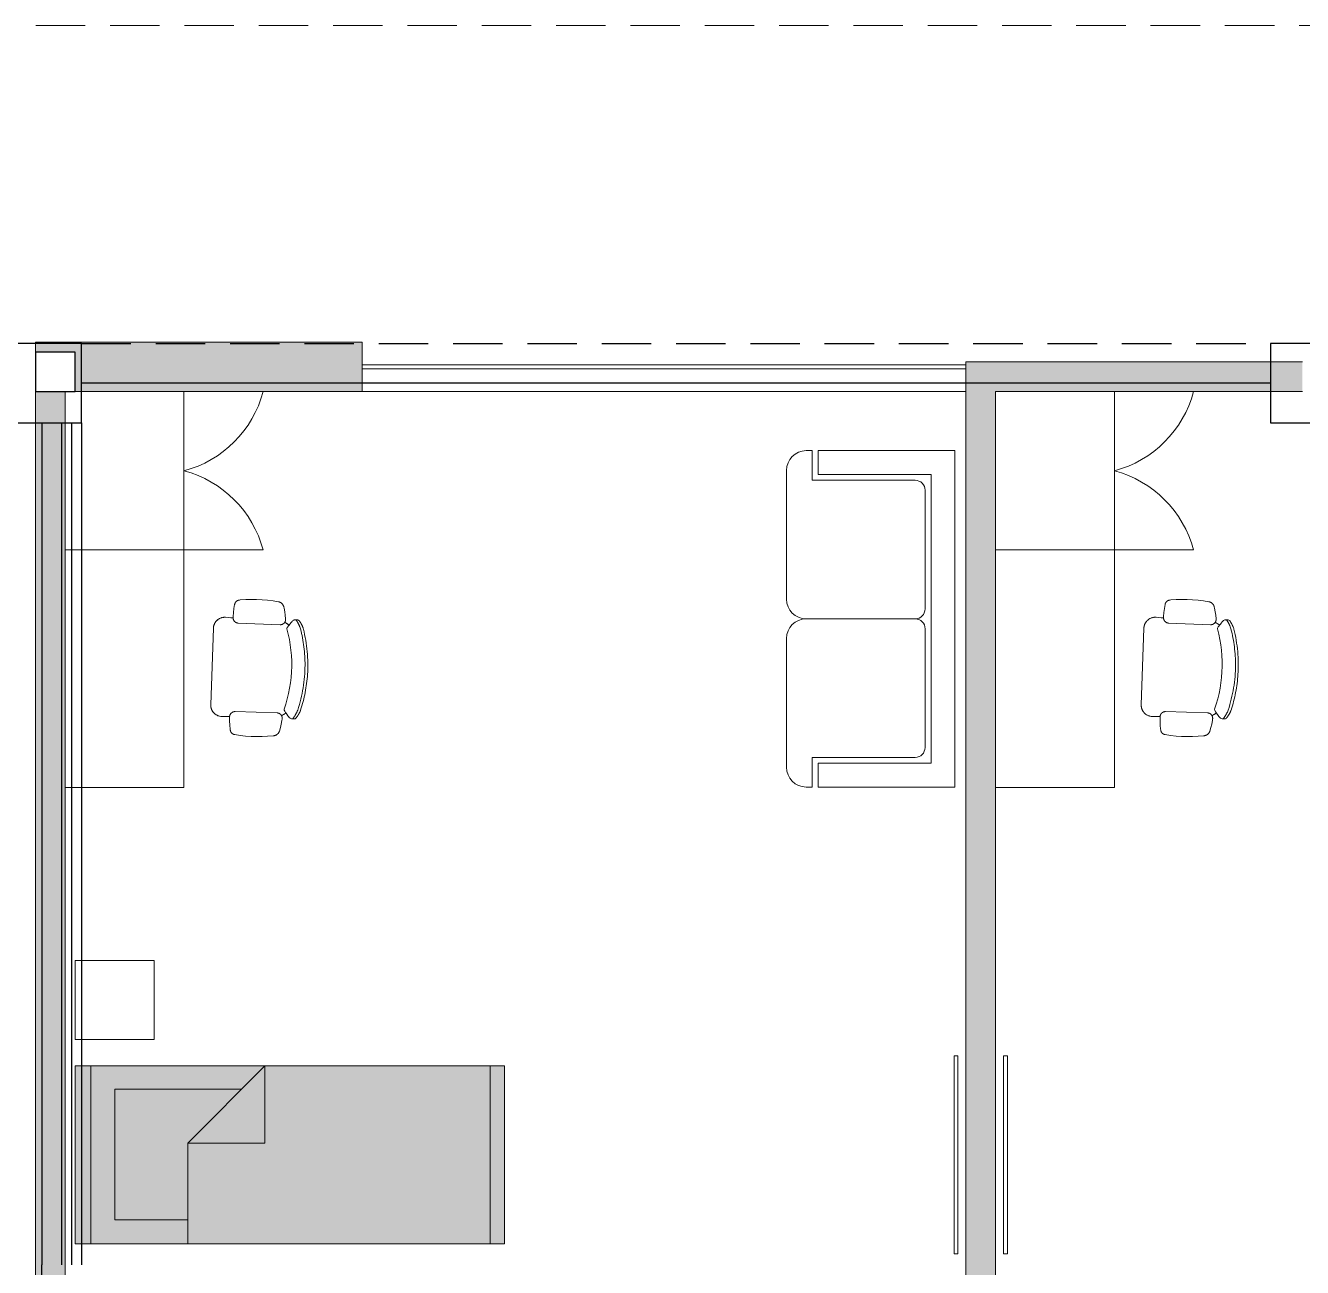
# Model space of a CAD drawing. Header units: metres. Extents: x 51 to 18146, y -212 to 18074.
# Drawn here: x 57.71 to 64.16, y 366.25 to 372.52 of the extents above; entities that cross this region are included whole.
import ezdxf

# ---------------------------------------------------------------- set-up
doc = ezdxf.new("R2010")
doc.units = ezdxf.units.M
doc.linetypes.add('DASHED2', pattern=[0.375, 0.25, -0.125])
doc.linetypes.add('HIDDEN', pattern=[0.375, 0.25, -0.125])
doc.layers.get('0').update_dxf_attribs({"color": 250})
for name, color, linetype in [('AY', 1, 'Continuous'), ('COL', 2, 'Continuous'), ('PA', 7, 'Continuous'), ('VE', 5, 'Continuous')]:
    doc.layers.add(name, color=color, linetype=linetype)
for name, color, linetype, lineweight in [('P0 - Antepecho', 250, 'Continuous', 15), ('P0 - Estructura', 250, 'Continuous', 25), ('P0 - Mobiliario', 250, 'Continuous', 9), ('P0 - Paredes', 250, 'Continuous', 20), ('P0 - Pergola', 250, 'Continuous', 18), ('P0 - Ventanas', 250, 'Continuous', 15)]:
    doc.layers.add(name, color=color, linetype=linetype, lineweight=lineweight)
doc.layers.get('0').freeze()

# ---------------------------------------------------------------- blocks, each defined once
blk = doc.blocks.new('CAMA01')
at = {"true_color": 0xffffff, "transparency": 33554610}
h = blk.add_hatch(color=7, dxfattribs=at)
h.dxf.hatch_style = 1
h.paths.add_polyline_path([(-2.8824434e-09, -0.0021700000017881), (0, 1.8626e-12), (0.0009000000013039, -1.1920929e-09), (0.0008999971123412, -0.0021700011976063)])
for p, q in [((0.0008999998944213, -8.02843601183e-05), (-1.066413e-10, -8.02831587122e-05)), ((0.0001219024024904, -0.0005678501427174), (0.0001219028891064, -0.000200283318758)), ((0.0001219028891064, -0.000200283318758), (0.0007819028915837, -0.0002002841942012)), ((0.0007819028915837, -0.0002002841942012), (0.0007819020384897, -0.0008404724586327)), ((1.3510794379e-06, -0.0005694204699248), (0.0005095589705743, -0.000569421146065)), ((0.0005095589705743, -0.000569421146065), (0.0005095584532246, -0.0009580084774643)), ((0.0008999987235293, -0.0009580089971423), (0.0005095589705743, -0.000569421146065)), ((0.0008999987235293, -0.0009580089971423), (0.0005095584532246, -0.0009580084774643)), ((0.0008999972106364, -0.0020961682585045), (-2.78437e-09, -0.0020961670682743))]:
    blk.add_line(p, q)
blk.add_lwpolyline([(-2.8824434e-09, -0.0021700000017881), (0, 1.8626e-12), (0.0009000000013039, -1.1920929e-09), (0.0008999971123412, -0.0021700011976063)], close=True)
blk = doc.blocks.new('MSA2')
for p, q in [((-0.8499999999999472, -0.0300000000001295), (-0.8499999999999472, -0.7200000000001237)), ((-0.8499999999999472, -0.0300000000001295), (0.8499999999999561, -0.0299999999998701)), ((0.8499999999999561, -0.0299999999998701), (0.8499999999999596, -0.7199999999998643)), ((-0.7299999999999427, -0.1500000000001305), (0.7299999999999552, -0.1499999999998711)), ((-0.7299999999999427, -0.1500000000001305), (-0.7299999999999427, -0.7200000000001308)), ((-0.6499999999999408, -0.1800000000001281), (-0.049999999999943, -0.1800000000001316)), ((0.0500000000000549, -0.1800000000001281), (0.6500000000000528, -0.1800000000001281)), ((0.7299999999999552, -0.1499999999998711), (0.7299999999999587, -0.7199999999998679)), ((-0.6999999999999416, -0.2300000000001288), (-0.6999999999999451, -0.7500000000001319)), ((5.42e-14, -0.2300000000001323), (5.42e-14, -0.7799997975279429)), ((0.7000000000000535, -0.2300000000001288), (0.6999999999998581, -0.7500000000001319)), ((-0.8499999999999472, -0.7200000000001237), (-0.7299999999999427, -0.7200000000001308)), ((-0.8499999999999472, -0.7500000000001248), (-0.6999999999999451, -0.7500000000001319)), ((-0.8499999999999472, -0.7500000000001248), (-0.8499999999999472, -0.780000000000126)), ((0.8500000000000555, -0.7500000000001248), (0.6999999999998581, -0.7500000000001319)), ((0.7299999999999587, -0.7199999999998679), (0.8499999999999596, -0.7199999999998643)), ((0.8500000000000555, -0.7500000000001248), (0.8500000000000555, -0.780000000000126)), ((-0.7499999999999459, -0.8800000000001272), (-0.0999998320310693, -0.8800000000001272)), ((0.0999997620184319, -0.8800000000001272), (0.7499999107484472, -0.8800000000001272))]:
    blk.add_line(p, q)
for centre, radius, start, end in [((-0.6499999999999408, -0.2300000000001288), 0.05, 89.99999999999969, 179.9999999999998), ((-0.049999999999943, -0.2300000000001323), 0.05, 1.527e-13, 89.99999999999972), ((0.0500000000000549, -0.2300000000001288), 0.05, 90, 180.0000000000001), ((0.6500000000000528, -0.2300000000001288), 0.05, 3.562e-13, 90), ((-0.7499999999999459, -0.780000000000126), 0.1, 180.0000000000007, 270), ((-0.0999999999999473, -0.780000000000126), 0.1, 270.0001363534254, 0.0001160080155581), ((0.1000000000000556, -0.780000000000126), 0.1, 179.9998839919844, 269.9998636465746), ((0.7500000000000578, -0.780000000000126), 0.1, 270.0000000000001, 359.9999999999992)]:
    blk.add_arc(centre, radius, start, end)
blk = doc.blocks.new('-COL40-')
at = {"color": 0}
blk.add_lwpolyline([(-0.1999999999710837, 0.1999999998887603), (-0.1999999999710837, -0.200000000115196), (0.2000000000328441, -0.200000000115196), (0.2000000000328441, 0.1999999998887603)], close=True, dxfattribs=at)
blk = doc.blocks.new('EQ_Silla - Haworth-Zody Task1 - Silla operativa con apoyabrazos-V157-Layout Copy 1')
for p, q in [((0.3079581747192112, 0.0921738494505853), (-0.0793581747191419, 0.0921738494505875)), ((-0.1348424355650827, -0.0052449329755294), (-0.1353583258991049, 0.00684369083393)), ((0.3639583258991628, 0.0068436908339243), (0.3634424355651413, -0.0052449329755223)), ((-0.1086311546798821, -0.2437535726801241), (-0.1095237594148359, -0.0318337865780272)), ((0.3381237594148705, -0.0318337865779708), (0.3372311546799081, -0.2437535726801198)), ((-0.1358731024365228, -0.3180360660910343), (-0.1358731024365228, -0.3316857496327566)), ((0.3644731024365748, -0.331688326845399), (0.3644731024365748, -0.3180386937343387))]:
    blk.add_line(p, q)
at = {"flags": 128}
for points in [[(-0.1353583258991047, 0.0068436908339301), (-0.1359113819123139, 0.0198119512624371), (-0.1364562745090984, 0.0325887929057688)], [(0.365056274509157, 0.0325887929057683), (0.3645113819123725, 0.0198119512624365), (0.3639583258991634, 0.0068436908339292)], [(-0.2259057824548897, -0.0339270631162997), (-0.2290985714151343, -0.0614857801550134), (-0.2311867517393447, -0.0891501306642502), (-0.2321669827844545, -0.116875857584614), (-0.2320376963898896, -0.1446186056675393), (-0.2307990993863124, -0.1723339924342266), (-0.2284531732646974, -0.1999776791781552), (-0.2250036710064151, -0.2275054418975346), (-0.2243909969472571, -0.2316244073007391)], [(-0.2030415816124818, -0.0106836094461181), (-0.2041147055000873, -0.0108697968385668), (-0.2051795254931787, -0.0110987488107282), (-0.2062343381069231, -0.0113700990882817), (-0.2072774558661582, -0.011683413568676), (-0.2083072100049888, -0.0120381910155698), (-0.209321953136453, -0.0124338638607339), (-0.2103200618880125, -0.0128697991120263), (-0.2112999394985715, -0.0133452993660338), (-0.2122600183730034, -0.0138596039237884), (-0.2131987625899065, -0.0144118900077048), (-0.214114670358777, -0.0150012740778696), (-0.2150062764225875, -0.0156268132454913), (-0.2158721544018222, -0.0162875067813532), (-0.2167109190764331, -0.0169822977167305), (-0.2175212286018625, -0.0177100745343443), (-0.2183017866557187, -0.0184696729465391), (-0.21905134451164, -0.0192598777578906), (-0.2197687030369507, -0.0200794248092639), (-0.2204527146110336, -0.020927003000215), (-0.2211022849612838, -0.0218012563864419), (-0.2217163749137149, -0.0227007863490183), (-0.2222940020553939, -0.0236241538319009), (-0.2228342423061322, -0.0245698816440869), (-0.2233362313967547, -0.0255364568228245), (-0.2237991662518086, -0.0265223330540163), (-0.2242223062742774, -0.0275259331460024), (-0.224604974530393, -0.028545651552724), (-0.2249465588325723, -0.0295798569422661), (-0.2252465127188141, -0.0306268948066178), (-0.2255043563268677, -0.0316850901085477), (-0.2257196771619768, -0.0327527499613235), (-0.2258921307567439, -0.0338281663369217), (-0.2259057824548897, -0.0339270631163041)], [(-0.1373623365881645, -0.0049486939613892), (-0.1577386763790189, -0.0058132096444355), (-0.1780641458648533, -0.0074918700685434), (-0.1983062286303285, -0.0099819897351263), (-0.2030415816124818, -0.010683609446116)], [(-0.1095237594148359, -0.0318337865779687), (-0.1095590873103461, -0.0307452037547336), (-0.1096379186496258, -0.029658904420664), (-0.109760127319327, -0.0285766264229619), (-0.1099255178116617, -0.0275001011755637), (-0.1101338255371344, -0.0264310508892045), (-0.1103847172477954, -0.0253711858162947), (-0.1106777915704449, -0.0243222015148612), (-0.1110125796486866, -0.0232857761360084), (-0.1113885458930076, -0.022263567739255), (-0.1118050888376129, -0.0212572116399853), (-0.1122615421026607, -0.0202683177932689), (-0.1127571754602973, -0.0192984682183062), (-0.1132911960028721, -0.0183492144675256), (-0.1138627494114334, -0.0174220751444485), (-0.1144709213224718, -0.0165185334741922), (-0.1151147387906484, -0.0156400349307003), (-0.1157931718453511, -0.0147879849242257), (-0.1165051351384374, -0.0139637465530215), (-0.1172494896804949, -0.0131686384226626), (-0.1180250446630553, -0.0124039325365302), (-0.1188305593635831, -0.0116708522609288), (-0.1196647451303969, -0.0109705703679031), (-0.1205262674442145, -0.0103042071591043), (-0.1214137480531253, -0.0096728286735101), (-0.1223257671774634, -0.0090774449820177), (-0.1232608657811865, -0.0085190085715197), (-0.1242175479060003, -0.0079984128211503), (-0.1251942830645992, -0.0075164905730539), (-0.1261895086890887, -0.0070740128000239), (-0.1272016326307547, -0.0066716873721056), (-0.1282290357072089, -0.0063101579241556), (-0.1292700742927113, -0.0059900028261697), (-0.1303230829475796, -0.0057117342580201), (-0.1313863770826048, -0.005475797390033), (-0.1324582556539965, -0.0052825696708861), (-0.1335370038846878, -0.0051323602237092), (-0.134620896007637, -0.0050254093515644), (-0.1357081980266702, -0.0049618881530305), (-0.1367971704905018, -0.004941898248489), (-0.1373623365881645, -0.0049486939613892)], [(0.3659623365881904, -0.0049486939613914), (0.3648731838078021, -0.0049460778141358), (0.3637847976154853, -0.004987018254039), (0.3626989191969669, -0.005071449785128), (0.3616172857260727, -0.0051992373349601), (0.3605416275856133, -0.0053701764707109), (0.3594736655991776, -0.0055839937262419), (0.3584151082780946, -0.0058403470395459), (0.3573676490882852, -0.0061388263000106), (0.3563329637409899, -0.0064789540044937), (0.3553127075120656, -0.0068601860212201), (0.3543085125938127, -0.0072819124602927), (0.3533219854838964, -0.0077434586493685), (0.3523547044152356, -0.0082440862129998), (0.3514082168312066, -0.0087829942538932), (0.3504840369100362, -0.0093593206341293), (0.3495836431424448, -0.0099721433544521), (0.3487084759664051, -0.0106204820292336), (0.3478599354626877, -0.0113032994548983), (0.3470393791150767, -0.0120195032692313), (0.3462481196387094, -0.0127679476989044), (0.3454874228799383, -0.0135474353924911), (0.3447585057913172, -0.0143567193359696), (0.3440625344846842, -0.0151945048476589), (0.3434006223656677, -0.0160594516494659), (0.342773828352465, -0.0169501760110126), (0.3421831551817704, -0.0178652529633367), (0.3416295478046677, -0.0188032185785221), (0.3411138918748615, -0.0197625723116761), (0.340637012331836, -0.0207417794014595), (0.3401996720811347, -0.0217392733254384), (0.3398025707738567, -0.0227534583061066), (0.3394463436873875, -0.0237827118638474), (0.339131560709081, -0.0248253874125268), (0.3388587254245371, -0.0258798168936974), (0.3386282743120266, -0.0269443134451216), (0.3384405760441544, -0.0280171740993969), (0.3382959308981218, -0.0290966825083422), (0.3381945702752966, -0.0301811116887841), (0.338136656331064, -0.0312687267853699), (0.3381237594148705, -0.0318337865779708)], [(0.4316415816125078, -0.0106836094461181), (0.4114237683748084, -0.008003564945704), (0.3911149540360872, -0.0061341610851239), (0.3707476283669665, -0.0050783885117593), (0.3659623365881904, -0.0049486939613914)], [(0.4545057824549243, -0.0339270631163019), (0.4543372727566161, -0.0328510217115055), (0.4541258676687744, -0.0317825796157044), (0.4538719053944187, -0.0307234461083226), (0.4535757922190153, -0.0296753155770392), (0.4532380018604885, -0.0286398648071169), (0.452859074711343, -0.027618750298897), (0.4524396169741899, -0.0266136056177707), (0.4519802996919309, -0.0256260387808067), (0.4514818576742295, -0.0246576296842768), (0.4509450883219854, -0.0237099275761556), (0.4503708503516564, -0.022784448577641), (0.4497600624215067, -0.0218826732577137), (0.4491137016619228, -0.0210060442645106), (0.4484328021122387, -0.0201559640174228), (0.4477184530664777, -0.0193337924634995), (0.4469717973307345, -0.0185408449018479), (0.4461940293949053, -0.0177783898793981), (0.4453863935217819, -0.017047647161553), (0.4445501817564482, -0.0163497857807756), (0.443686731859372, -0.0156859221663969), (0.4427974251661927, -0.0150571183585982), (0.4418836843778915, -0.0144643803093122), (0.4409469712848398, -0.0139086562729976), (0.4399887844281344, -0.0133908352895473), (0.4390106567023638, -0.0129117457620805), (0.438014152903227, -0.0124721541316412), (0.4370008672242201, -0.0120727636510527), (0.4359724207062869, -0.011714213259899), (0.4349304586444543, -0.0113970765623171), (0.4338766479557564, -0.011121860909363), (0.4328126745124866, -0.0108890065873766), (0.4317402404451839, -0.0106988861135979), (0.4316415816125078, -0.0106836094461181)], [(0.4529909969472917, -0.2316244073007391), (0.4566057039634906, -0.2041178502760709), (0.4591175506984393, -0.1764887458362824), (0.4605225187331963, -0.1487812946545938), (0.4608183604186155, -0.1210398227422797), (0.4600046024711065, -0.093308710536543), (0.4580825467298099, -0.0656323219012465), (0.4550552680738797, -0.0380549331542383), (0.4545057824549243, -0.0339270631163019)], [(-0.2243909969472571, -0.2316244073007391), (-0.2241628828186982, -0.2329480334900994), (-0.2238820202270957, -0.2342614787875673), (-0.2235488584926584, -0.2355626419608503), (-0.2231639306031157, -0.2368494414264444), (-0.2227278523609645, -0.2381198185797041), (-0.2222413213983628, -0.2393717410881813), (-0.2217051160610755, -0.2406032061429317), (-0.2211200941632546, -0.2418122436625586), (-0.2204871916151352, -0.2429969194449534), (-0.2198074209257764, -0.2441553382615741), (-0.2190818695832824, -0.2452856468894291), (-0.2183116983150258, -0.2463860370758403), (-0.2174981392307288, -0.2474547484312462), (-0.2166424938513942, -0.248490071245452), (-0.2157461310270817, -0.249490349222817), (-0.2148104847471083, -0.2504539821319509), (-0.2138370518459289, -0.2513794283657758), (-0.212827389608519, -0.252265207407726), (-0.2117831132790869, -0.2531099022002948), (-0.2107058934769891, -0.2539121614120035), (-0.2095974535241188, -0.254670701599259), (-0.2084595666879351, -0.2553843092595656), (-0.2072940533446453, -0.2560518427729016), (-0.206102778066977, -0.2566722342280403), (-0.2048876466412342, -0.2572444911310017), (-0.203650603018498, -0.2577676979928073), (-0.2023936262046666, -0.2582410177941049), (-0.2011187270945072, -0.2586636933241708), (-0.1998279452546224, -0.259035048392322), (-0.1997320632002284, -0.259060417120922)], [(-0.1391678896288675, -0.2706734188888888), (-0.138084363155193, -0.2707840127589272), (-0.1369972808118873, -0.2708511886634137), (-0.1359083816988242, -0.2708748391352249), (-0.1348194078222842, -0.2708549263386543), (-0.1337321013081743, -0.2707914821299289), (-0.1326482016149616, -0.2706846080062496), (-0.1315694427509482, -0.2705344749434047), (-0.1304975505001813, -0.2703413231222828), (-0.12943423966161, -0.2701054615445896), (-0.1283812113057503, -0.2698272675385319), (-0.1273401500533352, -0.269507186155175), (-0.1263127213802844, -0.2691457294564522), (-0.1253005689533135, -0.2687434756959767), (-0.1243053120003777, -0.2683010683939536), (-0.1233285427202891, -0.267819215307695), (-0.1223718237355444, -0.2672986872993448), (-0.1214366855924268, -0.266740317102674), (-0.1205246243124612, -0.2661449979908931), (-0.1196370989991569, -0.2655136823475805), (-0.118775529503675, -0.2648473801430911), (-0.1179412941534148, -0.2641471573188192), (-0.1171357275469853, -0.2634141340819032), (-0.1163601184191019, -0.2626494831131629), (-0.115615707578921, -0.2618544276910216), (-0.1149036859249793, -0.2610302397345612), (-0.1142251925400497, -0.2601782377686855), (-0.1135813128687973, -0.2592997848147942), (-0.1129730769813451, -0.2583962862102264), (-0.1124014579253589, -0.2574691873599969), (-0.1118673701693946, -0.2565199714245132), (-0.1113716681399284, -0.2555501569467706), (-0.1109151448544657, -0.2545612954230576), (-0.1104985306528718, -0.2535549688208612), (-0.1101224920289928, -0.2525327870480789), (-0.10978763056443, -0.2514963853774908), (-0.1094944819660702, -0.2504474218306851), (-0.109243515209148, -0.2493875745255609), (-0.1090351317869315, -0.2483185389917287), (-0.1088696650684436, -0.2472420254579858), (-0.1087473797651453, -0.2461597561163532), (-0.1086684715074224, -0.2450734623668914), (-0.1086330665316714, -0.2439848820478776), (-0.1086311546798734, -0.2437535726801068)], [(0.3372311546799081, -0.2437535726801198), (0.3372573112773313, -0.2448424144756375), (0.3373269890107104, -0.2459293393289375), (0.337440076410526, -0.2470126083921226), (0.3375963925610668, -0.248090488665779), (0.3377956873898316, -0.2491612557714013), (0.3380376420676194, -0.2502231967100319), (0.3383218695185501, -0.2512746126027222), (0.3386479150393442, -0.2523138214083147), (0.3390152570267053, -0.2533391606144177), (0.3394233078118304, -0.2543489898970247), (0.3398714146005028, -0.2553416937447018), (0.3403588605174522, -0.2563156840430643), (0.340884865753198, -0.2572694026154024), (0.3414485888115641, -0.2582013237154537), (0.3420491278559165, -0.2591099564682489), (0.3426855221518979, -0.2599938472552216), (0.3433567536043881, -0.2608515820396724), (0.3440617483862405, -0.2616817886289058), (0.3447993786562031, -0.262483138869491), (0.3455684643632004, -0.2632543507719782), (0.3463677751341602, -0.2639941905618516), (0.3471960322423637, -0.2647014746532629), (0.3480519106531192, -0.265375071542554), (0.3489340411435489, -0.2660139036183842), (0.349841012493038, -0.2666169488857135), (0.3507713737409175, -0.2671832426007649), (0.3517236365076464, -0.2677118788143875), (0.352696277375941, -0.2682020118214066), (0.3536877403279017, -0.2686528575135758), (0.3546964392342994, -0.2690636946339568), (0.3557207603920622, -0.2694338659308034), (0.3567590651058482, -0.2697627792090036), (0.3578096923096145, -0.2700499082774717), (0.3588709612239562, -0.2702947937909601), (0.3599411740449951, -0.2704970439848763), (0.3610186186605226, -0.2706563353020565), (0.3621015713889862, -0.2707724129103762), (0.3631882997370499, -0.2708450911104243), (0.3642770651711794, -0.2708742536325827), (0.3653661258989389, -0.2708598538230393), (0.3664537396554679, -0.2708019147184149), (0.3675381664907901, -0.2707005290089174), (0.3677678896289022, -0.2706734188888888)], [(0.4283320632002545, -0.2590604171209198), (0.4296239362141156, -0.258692876020003), (0.4309000781434492, -0.2582739677710921), (0.4321584474333874, -0.257804362538013), (0.4333970309615147, -0.257284811588972), (0.4346138472584016, -0.2567161460946457), (0.4358069496775372, -0.256099275798521), (0.436974429509587, -0.2554351875614793), (0.4381144190358515, -0.2547249437830337), (0.4392250945162705, -0.2539696807017244), (0.4403046791070125, -0.2531706065773612), (0.4413514457030364, -0.2523289997580819), (0.4423637197010831, -0.2514462066352757), (0.4433398816786968, -0.2505236394896039), (0.4442783699849464, -0.2495627742317047), (0.4451776832387474, -0.2485651480410222), (0.446036382730738, -0.2475323569066372), (0.4468530947249013, -0.2464660530740486), (0.4476265126562744, -0.2453679424019225), (0.4483553992211581, -0.2442397816330897), (0.4490385883565301, -0.2430833755841091), (0.4496749871055124, -0.2419005742579801), (0.4502635773658725, -0.2406932698845023), (0.4508034175187425, -0.2394633938931351), (0.4512936439350432, -0.2382129138230975), (0.4517334723570924, -0.2369438301757484), (0.4521221991532235, -0.2356581732142048), (0.4524592024434995, -0.2343579997153386), (0.4527439430945475, -0.2330453896793981), (0.4529759655820493, -0.2317224430024375), (0.4529909969472917, -0.2316244073007391)], [(-0.1997320632002284, -0.259060417120922), (-0.1820200502348526, -0.2633419205167265), (-0.1641509905205514, -0.2669117075609025), (-0.1461534707410165, -0.2697640673556791), (-0.1391678896288675, -0.2706734188888888)], [(0.3180339258551021, -0.2790479169573947), (0.2915353869987303, -0.2866681727421991), (0.264753315191917, -0.2932226742093714), (0.2377305560363472, -0.2987009355547874), (0.2105103401821298, -0.3030941927289263), (0.1831362141679493, -0.3063954174574919), (0.1556519707559357, -0.3085993284851342), (0.1281015788725522, -0.3097024000243577), (0.1005291132677119, -0.3097028673960068), (0.0729786840045694, -0.308600729852388), (0.0454943658928295, -0.3063977505784579), (0.0181201279784691, -0.3030974538711131), (-0.0091002367973795, -0.2987051195010604), (-0.0361231816577749, -0.293227774266308), (-0.0629054756555216, -0.2866741807508004), (-0.0894042728334855, -0.2790548233061256), (-0.0894339737252274, -0.279045635561457)], [(0.3677678896288936, -0.2706734188888867), (0.3858073614905924, -0.2680996804474562), (0.4037294816122606, -0.2648066142534339), (0.4215055784249018, -0.2607994885102467), (0.4283320632002545, -0.2590604171209198)]]:
    blk.add_lwpolyline(points, dxfattribs=at)
for centre, major_axis, ratio, start_param, end_param in [((-0.0347523265836348, -0.2038370660846777), (0.2390804884998245, 0), 0.2923717047227383, 4.322964098592838, 4.347116558305048), ((0.263352326583653, -0.2038370660846777), (0.2390804884998248, 0), 0.2923717047227375, 5.077661402464497, 5.101813862176602)]:
    blk.add_ellipse(centre, major_axis=major_axis, ratio=ratio, start_param=start_param, end_param=end_param)
for points, knots in [([(-0.1314380760497149, 0.0585569405649997), (-0.1297150664134181, 0.0622049993486029), (-0.1268267779686376, 0.0672396324690435), (-0.1228101934131865, 0.072233395030301), (-0.1203669322204662, 0.0748442378107491), (-0.1185018842746867, 0.0766909481448618), (-0.1165902236666237, 0.0784190854458624), (-0.1139540500915292, 0.0805604901037947), (-0.1112614310052826, 0.0824861091285717), (-0.1085274334031657, 0.0841947354003728), (-0.106433286324765, 0.0853610641548807), (-0.1043340738447774, 0.0864264847716688), (-0.1015707032626833, 0.0877225107419734), (-0.0981770538230757, 0.0890945775587135), (-0.0954845473331059, 0.0898998263396851), (-0.0941474130462302, 0.0902271186446056)], [-1, -1, -1, -1, -0.8, -0.7000000000000001, -0.6500000000000002, -0.6000000000000001, -0.55, -0.5, -0.4, -0.35, -0.3, -0.25, -0.2, -0.1, 0, 0, 0, 0]), ([(-0.0912548920958012, 0.0909218871233229), (-0.0915450652540238, 0.0908802870929717), (-0.0919957326131124, 0.0907874257727281), (-0.0925483211512657, 0.0906469955357859), (-0.0928719213143915, 0.0905603888061155), (-0.0931180570100462, 0.0904925975232822), (-0.0933696003785661, 0.0904237960916198), (-0.093713264971736, 0.0903324866181086), (-0.0941542438341353, 0.0902182535196321), (-0.0946028172485875, 0.0901013558814184), (-0.0949617143853118, 0.0900034539976073), (-0.0952291737335568, 0.0899263443002192), (-0.0954960644965827, 0.0898466640849928), (-0.095853985948821, 0.0897398030563044), (-0.0963032750667688, 0.0896033765113959), (-0.0968444538122919, 0.089434531879339), (-0.0975653447057774, 0.0891980675816562), (-0.0984682183169726, 0.0888876764882781), (-0.0999137331434023, 0.0883592448499803), (-0.1017166160443157, 0.0876362108280078), (-0.1035040749845878, 0.0868323832204166), (-0.1049187213883338, 0.0861447211224973), (-0.1059668726287512, 0.0856057065682478), (-0.1068296396914773, 0.0851411672947812), (-0.1075111285436064, 0.0847630670407482), (-0.1079293252131913, 0.0845206704445937), (-0.1082606756683073, 0.0843251844328052), (-0.1085921363216849, 0.0841310812998083), (-0.1090030348957417, 0.0838886158620501), (-0.109485070949114, 0.0835962146224568), (-0.109947995136831, 0.0832999867258977), (-0.1103908516763099, 0.0830040426541177), (-0.110961806556296, 0.0826213360339343), (-0.1113660269212711, 0.0823542513260005), (-0.1116250685030013, 0.0821934378051991)], [-1, -1, -1, -1, -0.95, -0.925, -0.9125, -0.9, -0.8875, -0.875, -0.85, -0.825, -0.8125, -0.8, -0.7875000000000001, -0.775, -0.75, -0.725, -0.7, -0.65, -0.6, -0.5, -0.4, -0.35, -0.3, -0.25, -0.225, -0.2, -0.1875, -0.175, -0.15, -0.125, -0.1, -0.075, -0.05, 0, 0, 0, 0]), ([(0.3402250685030618, 0.0821934378051991), (0.3399660269213316, 0.0823542513260005), (0.3395618075732008, 0.0826213369436711), (0.33899084998163, 0.0830040411378895), (0.3385480015769064, 0.0832999924875646), (0.3380850468838576, 0.0835961930920169), (0.3376031247170578, 0.0838886962221422), (0.3371096213872324, 0.0841792744774303), (0.3366126457873563, 0.0844719137578753), (0.3361111689852555, 0.0847630797735141), (0.3356001688980332, 0.0850468686676951), (0.3350838644510113, 0.0853260645257113), (0.3343925663116907, 0.085696072125253), (0.3335185934590543, 0.086144545333104), (0.3321041489130438, 0.0868324848063964), (0.3303165903355381, 0.0876361755011523), (0.3285137363415899, 0.0883592492445658), (0.327068217702178, 0.0888876756433947), (0.3261653447821551, 0.0891980676865211), (0.3254444537979598, 0.0894345318595585), (0.3249032750707748, 0.0896033765168135), (0.324453985948395, 0.0897398030556319), (0.3240960644967383, 0.0898466640851193), (0.3238291737335958, 0.0899263443001852), (0.3235617143853818, 0.090003453997616), (0.3232028172486476, 0.0901013558814132), (0.3227542438341999, 0.0902182535196337), (0.3223132649717997, 0.0903324866181083), (0.32196960037863, 0.0904237960916197), (0.3217180570101101, 0.0904925975232821), (0.3214719213144551, 0.0905603888061154), (0.3211483211513297, 0.0906469955357859), (0.3205957326131762, 0.0907874257727281), (0.320145065254088, 0.0908802870929716), (0.3198548920958655, 0.090921887123323)], [-1, -1, -1, -1, -0.95, -0.925, -0.9, -0.875, -0.85, -0.825, -0.8, -0.775, -0.75, -0.725, -0.7, -0.65, -0.6, -0.5, -0.4, -0.35, -0.3, -0.275, -0.25, -0.225, -0.2125, -0.2, -0.1875, -0.175, -0.15, -0.125, -0.1125, -0.1, -0.0875, -0.075, -0.05, 0, 0, 0, 0]), ([(0.3227474130462934, 0.0902271186446056), (0.3240845473331688, 0.0898998263396851), (0.3267770478724963, 0.0890945751015192), (0.3301707196270103, 0.0877225174992574), (0.3329340455792904, 0.0864264730999959), (0.3350333941802102, 0.0853611086915262), (0.3371270302472412, 0.0841945689254619), (0.3391794363733747, 0.0829138870595185), (0.3412021246302125, 0.0815209806391065), (0.3432145982531228, 0.0800257603019773), (0.3451898205139021, 0.0784189189722743), (0.3471019921181163, 0.0766909926765461), (0.3489669039998317, 0.0748442261575976), (0.3514102095393579, 0.0722334016892441), (0.3554267658741137, 0.0672396274748355), (0.3583150664134776, 0.0622049993486028), (0.3600380760497742, 0.0585569405649997)], [-1, -1, -1, -1, -0.9, -0.8, -0.75, -0.7, -0.65, -0.6, -0.55, -0.5, -0.45, -0.4, -0.35, -0.3, -0.2, 0, 0, 0, 0]), ([(-0.1321916451116984, 0.0568125370264888), (-0.1329325412387867, 0.0550153412506641), (-0.1337976136406429, 0.0524626544181907), (-0.1345885741090656, 0.0498449734717892), (-0.1347818098146319, 0.0491391363902812)], [-0.4, -0.4, -0.4, -0.4, -0.3, -0.2637270941814748, -0.2637270941814748, -0.2637270941814748, -0.2637270941814748]), ([(0.3633500437148493, 0.0491204072770976), (0.3631675369587037, 0.0498319723106151), (0.3625647839866263, 0.0519938256115156), (0.3616846880836481, 0.0545548180593154), (0.3609745209703981, 0.056363588224411), (0.3607919793008476, 0.0568120722252804)], [-0.7362729058178431, -0.7362729058178431, -0.7362729058178431, -0.7362729058178431, -0.7, -0.625, -0.6, -0.6, -0.6, -0.6]), ([(0.365056274509157, 0.0325887929057699), (0.3651485838705521, 0.0359120853151212), (0.3649565400764512, 0.0402067050411395), (0.364354048057217, 0.0442993238559526), (0.3641750627479618, 0.0453106595850098)], [-1, -1, -1, -1, -0.85, -0.8, -0.8, -0.8, -0.8]), ([(-0.1337786907094627, -0.3249020827640658), (-0.135906091699721, -0.3214693965513963), (-0.1371751026193961, -0.3126456559319503), (-0.12829460167852, -0.3034425634114581), (-0.1194608401669618, -0.2978855819632817)], [0, 0, 0, 0, 0.4, 1, 1, 1, 1]), ([(-0.1074918230792057, -0.2888121454244476), (-0.1121228672009224, -0.2838407900334862), (-0.1170496171537303, -0.2761411101364257), (-0.1207642644605192, -0.2676251329153607), (-0.1215032036702093, -0.265420628539105)], [-0.615205812332493, -0.615205812332493, -0.615205812332493, -0.615205812332493, -0.3333333333333333, -0.2383083685885172, -0.2383083685885172, -0.2383083685885172, -0.2383083685885172]), ([(0.3182968984863848, -0.2789838552986206), (0.3195734718198324, -0.2787313475865032), (0.3231140776195827, -0.279733789260372), (0.3314172477224516, -0.2850158214006022), (0.3382952314330134, -0.2903875713721492), (0.3421363161204112, -0.293591444593777)], [0.5555555555555556, 0.5555555555555556, 0.5555555555555556, 0.5555555555555556, 0.7222222222222223, 0.861111111111111, 1, 1, 1, 1]), ([(0.3499498264599861, -0.2653854354134375), (0.3492225466266153, -0.2675926150886794), (0.3458838400052281, -0.2762225328453685), (0.3405781386974866, -0.2836485189764659), (0.3360251494315221, -0.2887257886244559)], [-0.7616916314111954, -0.7616916314111954, -0.7616916314111954, -0.7616916314111954, -0.6666666666666666, -0.3847676228222946, -0.3847676228222946, -0.3847676228222946, -0.3847676228222946]), ([(-0.1358730539699896, -0.3316857933774743), (-0.1358730716698342, -0.3322311745893991), (-0.1357071444796072, -0.3345162848192777), (-0.134842403328534, -0.3367613858057219), (-0.1337786907094627, -0.3384520484646375)], [0.737607479234478, 0.737607479234478, 0.737607479234478, 0.737607479234478, 0.8, 1, 1, 1, 1]), ([(-0.1310647324885156, -0.3407727578257767), (-0.1304087486750281, -0.3412433366769766), (-0.1292752412818839, -0.3420185975739311), (-0.1274996982783947, -0.3431947111588242), (-0.1260434887665344, -0.3441407182446821), (-0.1244773714650745, -0.3451798244168842), (-0.1228103598290906, -0.3463057042579011), (-0.12104375760466, -0.3474801192347597), (-0.1191735807349251, -0.3486561708132653), (-0.117213702178536, -0.3498535135795542), (-0.1151780480097815, -0.3510957603182133), (-0.1130603703682172, -0.3523419958102755), (-0.1108523265255993, -0.353552876929276), (-0.1085649294256907, -0.354747300182296), (-0.1062142841248763, -0.3559457282642105), (-0.1037947649462705, -0.3571082414529676), (-0.1004719852581668, -0.3585650497501463), (-0.0961567873518932, -0.3602179920740933), (-0.0925911590540601, -0.3614058330218435), (-0.0907912950076257, -0.3619623952951482)], [0, 0, 0, 0, 0.1, 0.15, 0.2, 0.25, 0.3, 0.35, 0.4, 0.45, 0.5, 0.55, 0.6, 0.65, 0.7, 0.75, 0.8, 0.9, 1, 1, 1, 1]), ([(-0.0907912950076256, -0.3474618679703779), (-0.0942680523817027, -0.3463876329080688), (-0.0994059711727877, -0.3446195130800963), (-0.105002942434549, -0.3421704771320599), (-0.1080724663198226, -0.3406959494216788), (-0.1103165403508348, -0.3395944114159666), (-0.112487871594749, -0.3384773580103986), (-0.1145768656384439, -0.3373305232248826), (-0.116589148939889, -0.3361863993807774), (-0.1185290146536919, -0.3350793053819868), (-0.1203841288227367, -0.3339894955007812), (-0.1221426327260924, -0.3329006803171306), (-0.1238073739446585, -0.3318514045104572), (-0.1259009238617184, -0.330550455883545), (-0.1282577513416973, -0.3291013552903756), (-0.1298150520158429, -0.3280865780225927), (-0.1305025374767579, -0.3276190141623122)], [0, 0, 0, 0, 0.2, 0.3, 0.35, 0.4, 0.45, 0.5, 0.55, 0.6, 0.65, 0.7, 0.75, 0.8, 0.9, 1, 1, 1, 1]), ([(0.319391228184764, -0.347464045243886), (0.3046021359036028, -0.3518158320251878), (0.274813466431913, -0.3595672499036816), (0.2142851778767307, -0.3712957419931038), (0.1297869535541905, -0.3794257330630491), (0.0410397077518383, -0.3751645170797891), (-0.034978108881693, -0.3623010580254756), (-0.0723010258359775, -0.3529027835194002), (-0.0907912950076254, -0.3474618679703778)], [0, 0, 0, 0, 0.1111111111111111, 0.2222222222222222, 0.4444444444444445, 0.7222222222222223, 0.861111111111111, 1, 1, 1, 1]), ([(-0.0907912950076187, -0.3619623952951483), (-0.0759905701880261, -0.3662689688468676), (-0.046184825658495, -0.3739403087487274), (0.0143454856175163, -0.3855499629885253), (0.0988256973377897, -0.3936022397803471), (0.1875433485958242, -0.3893816570356043), (0.2635619898034067, -0.3766452575738768), (0.3008943567924756, -0.3673465649347187), (0.319391228184764, -0.3619645484427746)], [0, 0, 0, 0, 0.1111111111111111, 0.2222222222222222, 0.4444444444444445, 0.7222222222222223, 0.861111111111111, 1, 1, 1, 1]), ([(0.3591026039593567, -0.3276215275543771), (0.358415124038431, -0.3280890818918089), (0.3568578321379268, -0.3291038401627929), (0.3545010096957226, -0.3305529170153902), (0.3524074601277312, -0.3318538468633681), (0.3507427173372466, -0.3329031087064918), (0.3489842101681901, -0.3339919098468778), (0.3471290912072114, -0.3350817053135703), (0.3451892191928324, -0.3361887848139922), (0.3431769280829451, -0.3373328941587834), (0.3410879248834381, -0.3384797139909614), (0.3389165833208611, -0.3395967514769669), (0.3366724977681628, -0.3406982728571726), (0.3336029569863288, -0.342172777849338), (0.3280059535284554, -0.3446217701127088), (0.3228680050531276, -0.3463898439289129), (0.3193912281848114, -0.3474640452438859)], [0, 0, 0, 0, 0.1, 0.2, 0.25, 0.3, 0.35, 0.4, 0.45, 0.5, 0.55, 0.6, 0.65, 0.7, 0.8, 1, 1, 1, 1]), ([(0.3193912281848115, -0.3619645484427746), (0.3211911022133266, -0.3614080032692449), (0.324756750598788, -0.3602201945452039), (0.3290719727494483, -0.3585672878946667), (0.3323947708842752, -0.3571105047724024), (0.3348143033010936, -0.3559480087338251), (0.3371649609487108, -0.3547495966839004), (0.3394523692241416, -0.3535551890410984), (0.341660422997068, -0.3523443228106467), (0.3437781093425053, -0.3510981011275139), (0.3458137708196531, -0.3498558677597539), (0.347773655130867, -0.3486585384730316), (0.3496438361994114, -0.3474825004094836), (0.3514104410492671, -0.3463080986228044), (0.3530774535697003, -0.345182231972177), (0.3546435698797479, -0.3441431391823167), (0.3560997764943522, -0.3431971457103204), (0.3578753132017569, -0.3420210503707064), (0.3590088131247518, -0.3412458033233909), (0.3596647907910966, -0.3407752337721938)], [0, 0, 0, 0, 0.1, 0.2, 0.25, 0.3, 0.35, 0.4, 0.45, 0.5, 0.55, 0.6, 0.65, 0.7, 0.75, 0.8, 0.85, 0.9, 1, 1, 1, 1])]:
    blk.add_open_spline(points, degree=3, knots=knots)
for points in [[(-0.126845154379137, 0.066821793767367), (-0.1277560807748633, 0.0654610975712508), (-0.1286231695724769, 0.0640535607740387), (-0.1294323728167443, 0.0625943896119477)], [(-0.1199265273590627, 0.0752771879964171), (-0.1209118545441325, 0.0742852643253627), (-0.1218620075771386, 0.0732527835221867), (-0.1227769151950361, 0.0721812472272598)], [(-0.1116250685030013, 0.0821934378051993), (-0.1125721355134791, 0.0815414432195215), (-0.1134958227074884, 0.0808663443964892), (-0.1143964852061841, 0.0801671687235833)], [(-0.0941474130462303, 0.0902271186446056), (-0.0925234668989875, 0.0906611469063517), (-0.0892625394520366, 0.0913833347353718), (-0.0843185334859088, 0.0920302827009218), (-0.0810144716546324, 0.0921738494506121), (-0.0793581747191456, 0.0921738494506121)], [(-0.0833383878014822, 0.0920350799567064), (-0.0846637179480975, 0.0919425442847924), (-0.0873123375636431, 0.0916648692411203), (-0.089942936312261, 0.0912006914373595), (-0.0912548920958012, 0.0909218871233231)], [(0.3079581747192039, 0.0921738494506121), (0.3096144716546964, 0.0921738494506121), (0.3129185334859803, 0.0920302827009223), (0.3178625394520991, 0.091383334735372), (0.3211234668990504, 0.0906611469063517), (0.3227474130462934, 0.0902271186446056)], [(0.3198548920958656, 0.0909218871233231), (0.3185429363123251, 0.0912006914373595), (0.3159123375637066, 0.0916648692411205), (0.3132637179481688, 0.0919425442847929), (0.311938387801553, 0.0920350799567068)], [(0.3429967126122217, 0.0801670974351137), (0.3420959335193206, 0.0808663096586067), (0.3411721355135517, 0.0815414432195131), (0.3402250685030618, 0.0821934378051993)], [(0.3513782028245383, 0.0721837990517621), (0.3504624451626814, 0.0732542557086287), (0.3495362621773022, 0.0743121409992559), (0.3485265273591227, 0.0752771879964171)], [(0.3580293330806757, 0.0625858851170294), (0.3572222827789, 0.0640481919290006), (0.3563416204609853, 0.0654425889707724), (0.3554451543791966, 0.0668217937673668)], [(-0.1364562745090983, 0.0325887929057688), (-0.1366153533177319, 0.0372094991122848), (-0.1359380657164682, 0.0461694910622288), (-0.133269887678143, 0.0545310753310691), (-0.1314380760497149, 0.0585569405649997)], [(-0.1355747358825383, 0.0453107708055402), (-0.1363042570909955, 0.0412600611186305), (-0.136579353657625, 0.0370198494515713), (-0.1364562745090983, 0.0325887929057696)], [(0.3600380760497742, 0.0585569405649997), (0.3618698876782021, 0.0545310753310691), (0.3645380657165271, 0.0461694910622289), (0.3652153533177906, 0.0372094991122852), (0.365056274509157, 0.0325887929057693)], [(-0.1213551818269413, -0.2653646276346375), (-0.1207580552436469, -0.2671770965683204), (-0.1200770740818514, -0.2689710624395293), (-0.1193122383415549, -0.2707465327611029)], [(-0.1194608401669615, -0.2978855819632816), (-0.1184198368492226, -0.2972312599936729), (-0.1163916108992341, -0.2958608347764585), (-0.1144703585430339, -0.2943668470032506), (-0.1135363224763551, -0.2935889624776482)], [(-0.1158178110581695, -0.2776236299166693), (-0.1150202324035379, -0.2789889593867183), (-0.1141789828348935, -0.2803292782481608), (-0.1132762237685947, -0.2816231100551406)], [(-0.1135363224763551, -0.2935889624776482), (-0.1073906268400132, -0.2884628391765297), (-0.0971488544004196, -0.2808295641170204), (-0.0913933479879398, -0.2786432686975961), (-0.0896936098344454, -0.2789803061729968)], [(0.3418762237686529, -0.2816231100551414), (0.3427735245229002, -0.2803225504098565), (0.3435609515807609, -0.2789510105888695), (0.3443078638496921, -0.2775532468787881)], [(0.3421363161204112, -0.293591444593777), (0.3430703501200176, -0.2943693334760297), (0.3449915979910578, -0.2958633311186943), (0.3470198187461932, -0.2972337685176773), (0.34806081928725, -0.2978880971562483)], [(0.3479122383416136, -0.2707465327611029), (0.3486770740819068, -0.2689710624395369), (0.3493580552436996, -0.2671770965683359), (0.3499551818269922, -0.2653646276346609)], [(0.3480608192872509, -0.2978880971562483), (0.3510054130962477, -0.2997404522729548), (0.3561192172595029, -0.303430366758891), (0.3614149411227694, -0.3089311608900327), (0.3643021924273775, -0.3143669484894076), (0.3647605924337665, -0.3197152081690292), (0.3634423756026226, -0.3231883727090002), (0.3623786664970768, -0.3249047019979256)], [(-0.1305025374767579, -0.3276190141623122), (-0.1313551712131819, -0.3270838150518702), (-0.1327672461489301, -0.3260957940417204), (-0.1335510578679955, -0.3252725274530394), (-0.1337786907094622, -0.3249020827640658)], [(-0.1337786907094622, -0.3384520484646376), (-0.1335768455760833, -0.3387748843970572), (-0.1329151890378965, -0.3394845052229999), (-0.1317590577138056, -0.3403220239711499), (-0.1310647324885156, -0.3407727578257767)], [(0.3623786664970769, -0.3249047019979256), (0.362151036788545, -0.3252751353780979), (0.3613672441453771, -0.3260983730176789), (0.3599552115401088, -0.3270863524157322), (0.3591026039593567, -0.3276215275543771)], [(0.3596647907910967, -0.3407752337721938), (0.3603590925217336, -0.3403245207374879), (0.3615151857466233, -0.3394870384773118), (0.3621768246002774, -0.3387774438356073), (0.3623786664970769, -0.3384546184193729)], [(0.3623786664970768, -0.338454618419373), (0.3637742339110122, -0.3362365418889462), (0.3644727592537573, -0.3339764154670633), (0.3644730803940017, -0.3316842323589958)]]:
    blk.add_open_spline(points, degree=3)
blk = doc.blocks.new('C-E')
at = {"layer": 'P0 - Mobiliario'}
for p, q in [((0.5132936367388816, -0.8095162966507486), (0.5132936367388816, -0.8115162966512144)), ((0.5132936367388816, -0.8095162966507486), (0.5138936367388816, -0.8095162966507486)), ((0.5132936367388816, -0.8107162966509349), (0.5128936367388814, -0.8107162966509349)), ((0.5132936367388816, -0.8107162966509349), (0.5138936367407442, -0.8107162966509349)), ((0.5132936367388816, -0.8115162966509348), (0.5128936367388814, -0.8115162966509348))]:
    blk.add_line(p, q, dxfattribs=at)
for centre, start, end in [((0.5134374041783124, -0.8105725292115041), 194.8096404966109, 255.1903595033749), ((0.5134374041783124, -0.811660064090366), 104.8096404966246, 165.1903595033898)]:
    blk.add_arc(centre, 0.000562451868897, start, end, dxfattribs=at)
at = {"layer": 'P0 - Mobiliario', "xscale": 0.001, "yscale": 0.001, "zscale": 0.001, "rotation": 268.0142696088174}
blk.add_blockref('EQ_Silla - Haworth-Zody Task1 - Silla operativa con apoyabrazos-V157-Layout Copy 1', (0.5130631476051174, -0.8100099758524448), dxfattribs=at)

msp = doc.modelspace()

# ---------------------------------------------------------------- hatches: boundary and pattern name
at = {"layer": 'P0 - Paredes'}
h = msp.add_hatch(color=256, dxfattribs=at)
h.dxf.hatch_style = 1
h.paths.add_polyline_path([(59.41050957527757, 370.9169152789116), (57.76240097817779, 370.9169152789116), (57.76240097817779, 370.8669712208509), (57.96217171829939, 370.8669712208509), (57.96217171643674, 370.6672018551827), (59.41050957341492, 370.6672018551827)])
h = msp.add_hatch(color=256, dxfattribs=at)
h.dxf.hatch_style = 1
h.paths.add_polyline_path([(64.15506461343169, 370.8170299088359), (62.45701333083212, 370.8170299093128), (62.45701333083212, 370.6672018551827), (62.45701332896948, 362.8761402874589), (62.39708213280142, 362.8761402874589), (62.39708213093877, 362.7263122332692), (62.66677258348465, 362.7263122327924), (62.66677258348465, 362.8761402874589), (62.60684138545394, 362.8761402874589), (62.60684138359129, 370.6672018547058), (64.15506461343169, 370.6672018547058)])
h = msp.add_hatch(color=256, dxfattribs=at)
h.dxf.hatch_style = 1
h.paths.add_polyline_path([(57.91222901791334, 370.6672004811764), (57.76240096515417, 370.6672004816532), (57.76240096515417, 364.424366261065), (57.91222901791334, 364.424366261065)])

# ---------------------------------------------------------------- linework, layer by layer
at = {"layer": 'AY', "color": 0, "linetype": 'HIDDEN'}
msp.add_line((57.99436682507195, 370.9095789273707), (63.99436682507195, 370.9095789273707), dxfattribs=at)
at = {"layer": 'P0 - Antepecho'}
msp.add_line((59.41050957341492, 370.6672018551827), (62.45701334385574, 370.6672018551827), dxfattribs=at)
at = {"layer": 'P0 - Mobiliario'}
for points in [[(58.3617131948024, 367.3968655326366), (57.96217171643674, 367.3968655326366), (57.96217171829939, 367.7964070105553), (58.36171319666505, 367.7964070100784)], [(62.39708212350309, 367.3146477459074), (62.39708212536573, 366.3157940509319), (62.41705919881165, 366.3157940509319), (62.41705919881165, 367.3146477459074)], [(62.66677262069285, 367.3146477463841), (62.66677261884511, 366.3157940514088), (62.64679554538428, 366.3157940514088), (62.64679554724693, 367.3146477463841)]]:
    msp.add_lwpolyline(points, close=True, dxfattribs=at)
at = {"layer": 'P0 - Paredes'}
for p, q in [((57.76240097817779, 370.9169152789116), (59.41050957527757, 370.9169152789116)), ((57.76240097817779, 370.8669712208509), (57.76240097817779, 370.9169152789116)), ((59.41050957341492, 370.6672018551827), (59.41050957527757, 370.9169152789116)), ((62.45701334385574, 370.8170299093128), (64.15506462459267, 370.8170299093128)), ((62.45701334385574, 370.6672018551827), (62.45701334385574, 370.8170299093128)), ((57.76240098004043, 364.424366261065), (57.76240097817779, 370.6672004816532)), ((57.9122290327996, 370.6672018551827), (57.9122290327996, 364.4243648884893)), ((59.41050957341492, 370.6672018551827), (57.96217171643674, 370.6672018551827)), ((62.45701334385574, 370.6672018551827), (62.45701334385574, 362.8761402878761)), ((62.60684139847755, 370.6672018551827), (62.60684139661491, 362.8761402878761)), ((62.60684139847755, 370.6672018551827), (64.15506462645531, 370.6672018547058))]:
    msp.add_line(p, q, dxfattribs=at)
at = {"layer": 'P0 - Pergola', "linetype": 'DASHED2'}
msp.add_lwpolyline([(52.96790148518979, 367.7705247788429), (56.2641192189306, 367.7705247398019), (56.26412043569982, 372.5150811910034), (67.75093794848026, 372.5150811910034)], dxfattribs=at)
at = {"layer": 'P0 - Ventanas'}
for p, q in [((59.41050957341492, 370.7820700303316), (62.45701334571839, 370.782070029378)), ((59.41050957527757, 370.8020471037626), (62.45701334385574, 370.8020471037626))]:
    msp.add_line(p, q, dxfattribs=at)
at = {"layer": 'PA', "color": 0}
msp.add_line((57.7943668251423, 365.8095789273368), (57.79436682514233, 366.2595789275381), dxfattribs=at)
at = {"layer": 'VE', "color": 0}
for p, q in [((63.99436682509255, 370.7095789273713), (57.99436682475454, 370.7095789273713)), ((57.79436682505032, 370.5095789274858), (57.79436682505032, 366.2595789275381)), ((57.89436682508132, 370.5095789274858), (57.89436682508132, 366.2595789275381)), ((57.94436682508132, 370.5095789274858), (57.94436682508132, 366.2595789275381)), ((57.99436682508132, 370.5095789274858), (57.99436682508132, 366.2595789275381))]:
    msp.add_line(p, q, dxfattribs=at)

# ---------------------------------------------------------------- block references
at = {"layer": 'COL', "color": 0}
for p in [(57.79436682507858, 370.7095789272449), (64.19436682507859, 370.7095789272449)]:
    msp.add_blockref('-COL40-', p, dxfattribs=at)
at = {"layer": 'P0 - Estructura', "transparency": 33554687, "xscale": 0.4994268474869228, "yscale": 0.4994268474869228, "zscale": 0.4994268474869228}
msp.add_blockref('-COL40-', (57.86228634916246, 370.7670858512521), dxfattribs=at)
at = {"layer": 'P0 - Mobiliario'}
for name, p, xscale, yscale, zscale, rotation in [('MSA2', (62.43089025425911, 369.5204570662379), 0.9988536949837254, 0.9988536949837254, 0.9988536949837254, 269.9999999998856), ('CAMA01', (57.96217175921798, 366.365736647129), 998.8536949837255, 998.8536949837255, 998.8536949837255, 90.00007853488421)]:
    msp.add_blockref(name, p, dxfattribs=dict(at, xscale=xscale, yscale=yscale, zscale=zscale, rotation=rotation))
at = {"layer": 'P0 - Paredes', "xscale": 998.8536949837255, "yscale": 998.8536949837255, "zscale": 998.8536949837255, "rotation": 180.0000000021798}
for p in [(571.2167869552673, -439.9188523214459), (575.9113993209451, -439.9188509479165)]:
    msp.add_blockref('C-E', p, dxfattribs=at)

doc.saveas('drawing.dxf')
